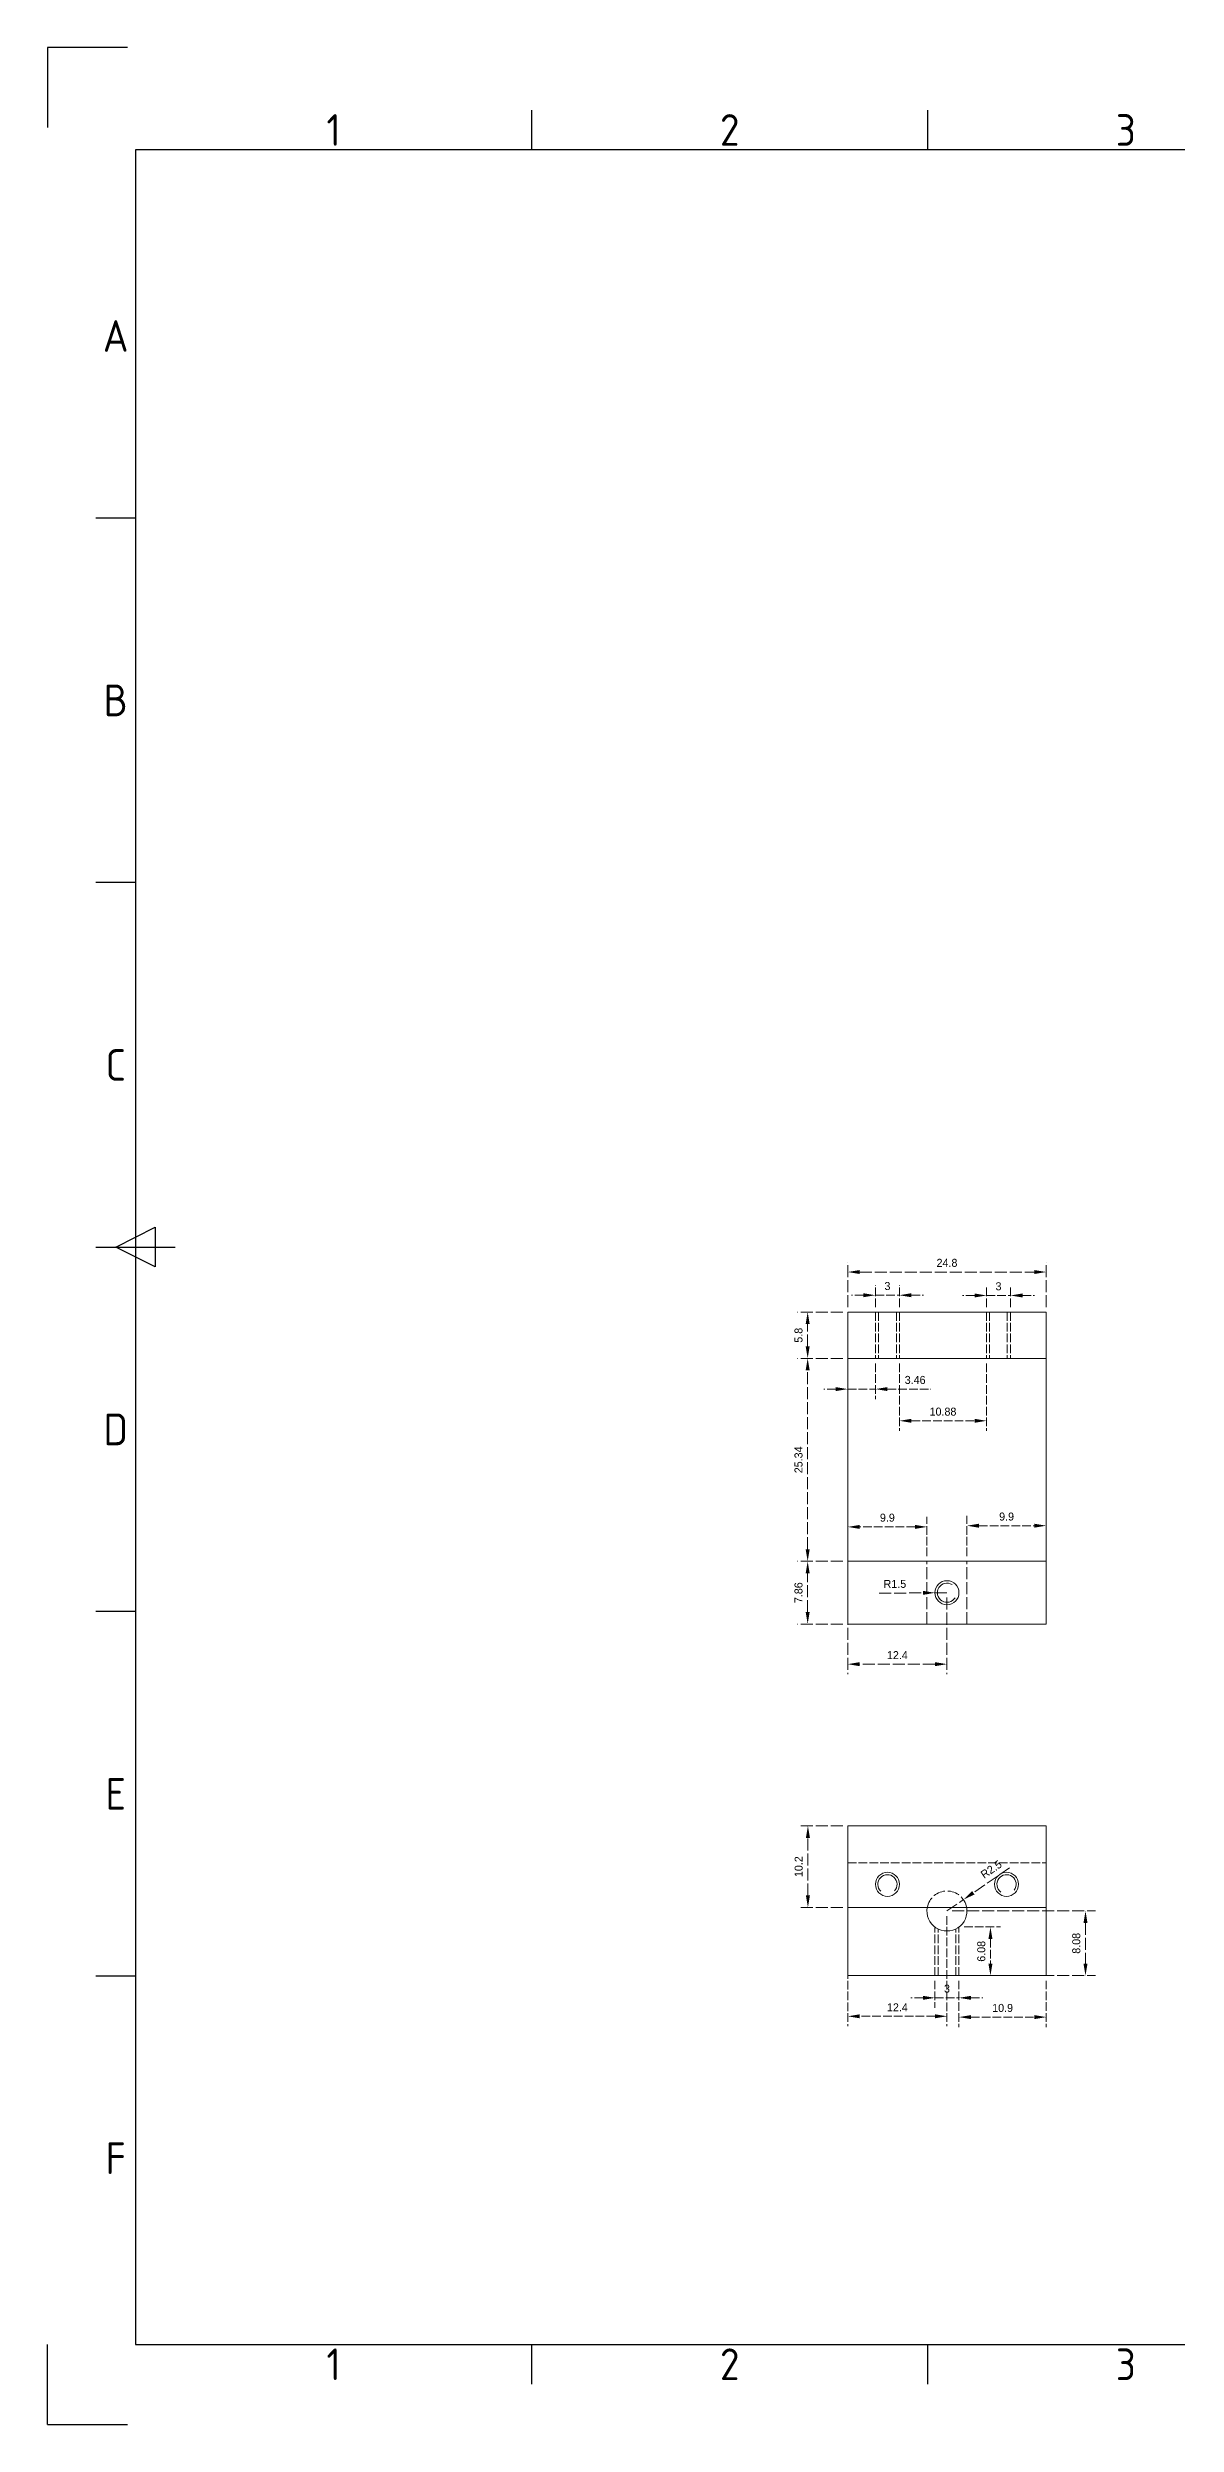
# Paper-space layout 'ISO A3 Title Block' of a CAD drawing. Header units: millimetres. Extents: x 0 to 420, y 0 to 297.
# Drawn here: x 0 to 141.1, y 0 to 297 of the extents above; entities that cross this region are included whole.
import ezdxf
from ezdxf.enums import TextEntityAlignment as Align

# ---------------------------------------------------------------- set-up
doc = ezdxf.new("R2010")
doc.units = ezdxf.units.MM
doc.header["$LTSCALE"] = 0.5
doc.linetypes.add('ACAD_ISO02W100', pattern=[15, 12, -3])
doc.layers.add('Dimensions', color=7, linetype='Continuous')
doc.layers.add('Title Block', color=7, linetype='Continuous')
doc.styles.add('ACISOTS', font='isocp.shx', dxfattribs={"height": 1})
doc.styles.add('Dimensions', font='.Helvetica Neue Desk UI.ttf')
doc.styles.add('ISO Proportional', font='isocp.shx')
doc.dimstyles.new('ISO-25', dxfattribs={"dimtxt": 1, "dimasz": 1.5, "dimexe": 1.25, "dimexo": 0.625, "dimtad": 1, "dimdsep": 46, "dimtxsty": 'Dimensions', "dimcen": 2.5, "dimclrd": 5, "dimclre": 5, "dimadec": 0, "dimazin": 0, "dimtfac": 1, "dimtmove": 0, "dimatfit": 3, "dimfxl": 1, "dimlwd": 9, "dimlwe": 9, "dimarcsym": 0})

# ---------------------------------------------------------------- blocks, each defined once
blk = doc.blocks.new('Title Block')
at = {"layer": 'Title Block'}
for p, q in [((0, 297), (0, 287)), ((10, 297), (0, 297)), ((60.5, 284.23), (60.5, 289.18)), ((110, 284.23), (110, 289.18)), ((407, 284.23), (11, 284.23)), ((11, 284.23), (11, 10)), ((11, 238.19), (6.05, 238.19)), ((11, 192.66), (6.05, 192.66)), ((8.52, 147.12), (13.47, 149.59)), ((13.47, 149.59), (13.47, 144.64)), ((6.05, 147.12), (15.95, 147.12)), ((13.47, 144.64), (8.52, 147.12)), ((11, 101.58), (6.05, 101.58)), ((11, 56.03), (6.05, 56.03)), ((0, 0), (0, 10)), ((11, 10), (407, 10)), ((60.5, 5.05), (60.5, 10)), ((110, 5.05), (110, 10)), ((0, 0), (10, 0))]:
    blk.add_line(p, q, dxfattribs=at)
at = {"layer": 'Title Block', "style": 'ISO Proportional'}
for s, p in [('1', (35.75, 286.7)), ('2', (85.25, 286.7)), ('3', (134.75, 286.7)), ('A', (8.52, 260.96)), ('B', (8.52, 215.43)), ('C', (8.52, 169.88)), ('D', (8.52, 124.34)), ('E', (8.52, 78.8)), ('F', (8.52, 33.27)), ('1', (35.75, 7.52)), ('2', (85.25, 7.52)), ('3', (134.75, 7.52))]:
    blk.add_text(s, height=3.96, dxfattribs=at).set_placement(p, align=Align.MIDDLE)
at = {"layer": 'Title Block', "lineweight": 35, "style": 'ACISOTS'}
for tag, p, height in [('FILE_NAME', (254.41, 53.9), 3), ('FSCM_NO', (293.68, 53.04), 3), ('SHEET', (326.77, 52.11), 3), ('SCALE', (368.02, 52.11), 3), ('SIZE', (254.7, 48.23), 3), ('CHECK_DATE', (254.41, 41.9), 3), ('DESIGN_ACTIVITY', (328.79, 43.14), 3.5), ('CHECK_DATE', (254.7, 36.14), 3), ('CHECKED_BY', (277.96, 36.14), 3), ('SHEETNAME', (326.77, 30.48), 6), ('APPROVAL_DATE', (254.7, 30.17), 3), ('APPROVED_BY', (277.96, 30.17), 3), ('ISSUE_DATE', (254.7, 24.08), 3), ('ISSUED_BY', (277.96, 24.08), 3), ('DRAWING_SUBTITLE', (328.79, 25.44), 3), ('REVISION', (254.7, 18.08), 3), ('CONTRACT_NO', (254.7, 12.08), 3.5), ('SHEETNUMBER-NAME', (326.77, 11.76), 6)]:
    blk.add_attdef(tag, p, '', height=height, dxfattribs=at)
blk = doc.blocks.new('*D5')
at = {"layer": 'Defpoints', "color": 0, "linetype": 'ACAD_ISO02W100', "lineweight": 25, "ltscale": 0.25, "transparency": 16777216}
for p in [(124.8, 144), (100, 139), (124.8, 139)]:
    blk.add_point(p, dxfattribs=at)
at = {"layer": 'Dimensions', "color": 5, "linetype": 'ACAD_ISO02W100', "lineweight": 9, "ltscale": 0.25, "transparency": 16777216}
for p, q in [((100, 139.62), (100, 145.25)), ((101.5, 144), (123.3, 144)), ((124.8, 139.62), (124.8, 145.25))]:
    blk.add_line(p, q, dxfattribs=at)
at = {"layer": 'Dimensions', "color": 5, "linetype": 'ACAD_ISO02W100', "lineweight": 25, "ltscale": 0.25, "transparency": 16777216}
for points in [[(101.5, 144.25), (101.5, 143.75), (100, 144)], [(123.3, 144.25), (123.3, 143.75), (124.8, 144)]]:
    blk.add_solid(points, dxfattribs=at)
at = {"layer": 'Dimensions', "color": 0, "linetype": 'ACAD_ISO02W100', "lineweight": 15, "ltscale": 0.25, "transparency": 16777216, "insert": (112.4, 145.14), "char_height": 1, "attachment_point": 5, "style": 'Dimensions'}
blk.add_mtext('24.8', dxfattribs=at)
blk = doc.blocks.new('*D6')
at = {"layer": 'Defpoints', "color": 0, "linetype": 'ACAD_ISO02W100', "lineweight": 18, "ltscale": 0.25, "transparency": 16777216}
for p in [(110.9, 103.92), (112.4, 103.93)]:
    blk.add_point(p, dxfattribs=at)
at = {"layer": 'Dimensions', "color": 5, "linetype": 'ACAD_ISO02W100', "lineweight": 9, "ltscale": 0.25, "transparency": 16777216}
for p, q in [((103.91, 103.86), (109.4, 103.91)), ((112.4, 103.93), (110.9, 103.92))]:
    blk.add_line(p, q, dxfattribs=at)
at = {"layer": 'Dimensions', "color": 5, "linetype": 'ACAD_ISO02W100', "lineweight": 18, "ltscale": 0.25, "transparency": 16777216}
blk.add_solid([(109.4, 104.16), (109.4, 103.66), (110.9, 103.92)], dxfattribs=at)
at = {"layer": 'Dimensions', "color": 0, "linetype": 'ACAD_ISO02W100', "lineweight": 15, "ltscale": 0.25, "transparency": 16777216, "insert": (105.89, 105.02), "char_height": 1, "attachment_point": 5, "rotation": 0.4644, "style": 'Dimensions'}
blk.add_mtext('R1.5', dxfattribs=at)
blk = doc.blocks.new('*D7')
at = {"layer": 'Defpoints', "color": 0, "linetype": 'ACAD_ISO02W100', "lineweight": 25, "ltscale": 0.25, "transparency": 16777216}
for p in [(94.99, 139), (100, 139), (100, 133.2)]:
    blk.add_point(p, dxfattribs=at)
at = {"layer": 'Dimensions', "color": 5, "linetype": 'ACAD_ISO02W100', "lineweight": 9, "ltscale": 0.25, "transparency": 16777216}
for p, q in [((99.38, 139), (93.74, 139)), ((94.99, 134.7), (94.99, 137.5)), ((99.38, 133.2), (93.74, 133.2))]:
    blk.add_line(p, q, dxfattribs=at)
at = {"layer": 'Dimensions', "color": 5, "linetype": 'ACAD_ISO02W100', "lineweight": 25, "ltscale": 0.25, "transparency": 16777216}
for points in [[(94.74, 137.5), (95.24, 137.5), (94.99, 139)], [(94.74, 134.7), (95.24, 134.7), (94.99, 133.2)]]:
    blk.add_solid(points, dxfattribs=at)
at = {"layer": 'Dimensions', "color": 0, "linetype": 'ACAD_ISO02W100', "lineweight": 15, "ltscale": 0.25, "transparency": 16777216, "insert": (93.85, 136.1), "char_height": 1, "attachment_point": 5, "rotation": 90, "style": 'Dimensions'}
blk.add_mtext('5.8', dxfattribs=at)
blk = doc.blocks.new('*D8')
at = {"layer": 'Defpoints', "color": 0, "linetype": 'ACAD_ISO02W100', "lineweight": 25, "ltscale": 0.25, "transparency": 16777216}
for p in [(94.99, 133.2), (100, 133.2), (100, 107.86)]:
    blk.add_point(p, dxfattribs=at)
at = {"layer": 'Dimensions', "color": 5, "linetype": 'ACAD_ISO02W100', "lineweight": 9, "ltscale": 0.25, "transparency": 16777216}
for p, q in [((99.38, 133.2), (93.74, 133.2)), ((94.99, 109.36), (94.99, 131.7)), ((99.38, 107.86), (93.74, 107.86))]:
    blk.add_line(p, q, dxfattribs=at)
at = {"layer": 'Dimensions', "color": 5, "linetype": 'ACAD_ISO02W100', "lineweight": 25, "ltscale": 0.25, "transparency": 16777216}
for points in [[(94.74, 131.7), (95.24, 131.7), (94.99, 133.2)], [(94.74, 109.36), (95.24, 109.36), (94.99, 107.86)]]:
    blk.add_solid(points, dxfattribs=at)
at = {"layer": 'Dimensions', "color": 0, "linetype": 'ACAD_ISO02W100', "lineweight": 15, "ltscale": 0.25, "transparency": 16777216, "insert": (93.85, 120.53), "char_height": 1, "attachment_point": 5, "rotation": 90, "style": 'Dimensions'}
blk.add_mtext('25.34', dxfattribs=at)
blk = doc.blocks.new('*D9')
at = {"layer": 'Defpoints', "color": 0, "linetype": 'ACAD_ISO02W100', "lineweight": 25, "ltscale": 0.25, "transparency": 16777216}
for p in [(94.99, 107.86), (100, 107.86), (100, 100)]:
    blk.add_point(p, dxfattribs=at)
at = {"layer": 'Dimensions', "color": 5, "linetype": 'ACAD_ISO02W100', "lineweight": 9, "ltscale": 0.25, "transparency": 16777216}
for p, q in [((99.38, 107.86), (93.74, 107.86)), ((94.99, 101.5), (94.99, 106.36)), ((99.38, 100), (93.74, 100))]:
    blk.add_line(p, q, dxfattribs=at)
at = {"layer": 'Dimensions', "color": 5, "linetype": 'ACAD_ISO02W100', "lineweight": 25, "ltscale": 0.25, "transparency": 16777216}
for points in [[(94.74, 106.36), (95.24, 106.36), (94.99, 107.86)], [(94.74, 101.5), (95.24, 101.5), (94.99, 100)]]:
    blk.add_solid(points, dxfattribs=at)
at = {"layer": 'Dimensions', "color": 0, "linetype": 'ACAD_ISO02W100', "lineweight": 15, "ltscale": 0.25, "transparency": 16777216, "insert": (93.85, 103.93), "char_height": 1, "attachment_point": 5, "rotation": 90, "style": 'Dimensions'}
blk.add_mtext('7.86', dxfattribs=at)
blk = doc.blocks.new('*D10')
at = {"layer": 'Defpoints', "color": 0, "linetype": 'ACAD_ISO02W100', "lineweight": 25, "ltscale": 0.25, "transparency": 16777216}
for p in [(100, 103.93), (112.4, 103.93), (100, 95)]:
    blk.add_point(p, dxfattribs=at)
at = {"layer": 'Dimensions', "color": 5, "linetype": 'ACAD_ISO02W100', "lineweight": 9, "ltscale": 0.25, "transparency": 16777216}
for p, q in [((100, 103.31), (100, 93.75)), ((112.4, 103.31), (112.4, 93.75)), ((110.9, 95), (101.5, 95))]:
    blk.add_line(p, q, dxfattribs=at)
at = {"layer": 'Dimensions', "color": 5, "linetype": 'ACAD_ISO02W100', "lineweight": 25, "ltscale": 0.25, "transparency": 16777216}
for points in [[(101.5, 95.25), (101.5, 94.75), (100, 95)], [(110.9, 95.25), (110.9, 94.75), (112.4, 95)]]:
    blk.add_solid(points, dxfattribs=at)
at = {"layer": 'Dimensions', "color": 0, "linetype": 'ACAD_ISO02W100', "lineweight": 15, "ltscale": 0.25, "transparency": 16777216, "insert": (106.2, 96.13), "char_height": 1, "attachment_point": 5, "style": 'Dimensions'}
blk.add_mtext('12.4', dxfattribs=at)
blk = doc.blocks.new('*D14')
at = {"layer": 'Defpoints', "color": 0, "linetype": 'ACAD_ISO02W100', "lineweight": 25, "ltscale": 0.25, "transparency": 16777216}
for p in [(95.02, 74.8), (100, 74.8), (100, 64.6)]:
    blk.add_point(p, dxfattribs=at)
at = {"layer": 'Dimensions', "color": 5, "linetype": 'ACAD_ISO02W100', "lineweight": 9, "ltscale": 0.25, "transparency": 16777216}
for p, q in [((99.38, 74.8), (93.77, 74.8)), ((95.02, 66.1), (95.02, 73.3)), ((99.38, 64.6), (93.77, 64.6))]:
    blk.add_line(p, q, dxfattribs=at)
at = {"layer": 'Dimensions', "color": 5, "linetype": 'ACAD_ISO02W100', "lineweight": 25, "ltscale": 0.25, "transparency": 16777216}
for points in [[(94.77, 73.3), (95.27, 73.3), (95.02, 74.8)], [(94.77, 66.1), (95.27, 66.1), (95.02, 64.6)]]:
    blk.add_solid(points, dxfattribs=at)
at = {"layer": 'Dimensions', "color": 0, "linetype": 'ACAD_ISO02W100', "lineweight": 15, "ltscale": 0.25, "transparency": 16777216, "insert": (93.87, 69.7), "char_height": 1, "attachment_point": 5, "rotation": 90, "style": 'Dimensions'}
blk.add_mtext('10.2', dxfattribs=at)
blk = doc.blocks.new('*D16')
at = {"layer": 'Defpoints', "color": 0, "linetype": 'ACAD_ISO02W100', "lineweight": 25, "ltscale": 0.25, "transparency": 16777216}
for p in [(114.46, 65.58), (112.4, 64.16)]:
    blk.add_point(p, dxfattribs=at)
at = {"layer": 'Dimensions', "color": 5, "linetype": 'ACAD_ISO02W100', "lineweight": 9, "ltscale": 0.25, "transparency": 16777216}
for p, q in [((120.22, 69.55), (115.69, 66.43)), ((112.4, 64.16), (114.46, 65.58))]:
    blk.add_line(p, q, dxfattribs=at)
at = {"layer": 'Dimensions', "color": 5, "linetype": 'ACAD_ISO02W100', "lineweight": 25, "ltscale": 0.25, "transparency": 16777216}
blk.add_solid([(115.55, 66.64), (115.84, 66.22), (114.46, 65.58)], dxfattribs=at)
at = {"layer": 'Dimensions', "color": 0, "linetype": 'ACAD_ISO02W100', "lineweight": 15, "ltscale": 0.25, "transparency": 16777216, "insert": (117.93, 69.36), "char_height": 1, "attachment_point": 5, "rotation": 34.5697, "style": 'Dimensions'}
blk.add_mtext('R2.5', dxfattribs=at)
blk = doc.blocks.new('*D19')
at = {"layer": 'Defpoints', "color": 0, "linetype": 'ACAD_ISO02W100', "lineweight": 25, "ltscale": 0.25, "transparency": 16777216}
for p in [(112.4, 64.16), (112.4, 56.08), (129.71, 56.08)]:
    blk.add_point(p, dxfattribs=at)
at = {"layer": 'Dimensions', "color": 5, "linetype": 'ACAD_ISO02W100', "lineweight": 9, "ltscale": 0.25, "transparency": 16777216}
for p, q in [((113.03, 64.16), (130.96, 64.16)), ((129.71, 62.66), (129.71, 57.58)), ((113.03, 56.08), (130.96, 56.08))]:
    blk.add_line(p, q, dxfattribs=at)
at = {"layer": 'Dimensions', "color": 5, "linetype": 'ACAD_ISO02W100', "lineweight": 25, "ltscale": 0.25, "transparency": 16777216}
for points in [[(129.46, 62.66), (129.96, 62.66), (129.71, 64.16)], [(129.46, 57.58), (129.96, 57.58), (129.71, 56.08)]]:
    blk.add_solid(points, dxfattribs=at)
at = {"layer": 'Dimensions', "color": 0, "linetype": 'ACAD_ISO02W100', "lineweight": 15, "ltscale": 0.25, "transparency": 16777216, "insert": (128.56, 60.12), "char_height": 1, "attachment_point": 5, "rotation": 90, "style": 'Dimensions'}
blk.add_mtext('8.08', dxfattribs=at)
blk = doc.blocks.new('*D21')
at = {"layer": 'Defpoints', "color": 0, "linetype": 'ACAD_ISO02W100', "lineweight": 18, "ltscale": 0.18, "transparency": 16777216}
for p in [(100, 64.16), (112.4, 64.16), (100, 51)]:
    blk.add_point(p, dxfattribs=at)
at = {"layer": 'Dimensions', "color": 5, "linetype": 'ACAD_ISO02W100', "lineweight": 9, "ltscale": 0.18, "transparency": 16777216}
for p, q in [((100, 63.53), (100, 49.75)), ((112.4, 63.53), (112.4, 49.75)), ((110.9, 51), (101.5, 51))]:
    blk.add_line(p, q, dxfattribs=at)
at = {"layer": 'Dimensions', "color": 5, "linetype": 'ACAD_ISO02W100', "lineweight": 18, "ltscale": 0.18, "transparency": 16777216}
for points in [[(101.5, 51.25), (101.5, 50.75), (100, 51)], [(110.9, 51.25), (110.9, 50.75), (112.4, 51)]]:
    blk.add_solid(points, dxfattribs=at)
at = {"layer": 'Dimensions', "color": 0, "linetype": 'ACAD_ISO02W100', "lineweight": 18, "ltscale": 0.18, "transparency": 16777216, "insert": (106.2, 52.12), "char_height": 1, "attachment_point": 5, "style": 'Dimensions'}
blk.add_mtext('12.4', dxfattribs=at)
blk = doc.blocks.new('*D24')
at = {"layer": 'Defpoints', "color": 0, "linetype": 'ACAD_ISO02W100', "lineweight": 18, "ltscale": 0.18, "transparency": 16777216}
for p in [(100, 133.2), (103.46, 133.2), (103.46, 129.37)]:
    blk.add_point(p, dxfattribs=at)
at = {"layer": 'Dimensions', "color": 5, "linetype": 'ACAD_ISO02W100', "lineweight": 9, "ltscale": 0.18, "transparency": 16777216}
for p, q in [((100, 132.57), (100, 128.12)), ((103.46, 132.57), (103.46, 128.12)), ((98.5, 129.37), (97, 129.37)), ((100, 129.37), (103.46, 129.37)), ((104.96, 129.37), (110.37, 129.37))]:
    blk.add_line(p, q, dxfattribs=at)
at = {"layer": 'Dimensions', "color": 5, "linetype": 'ACAD_ISO02W100', "lineweight": 18, "ltscale": 0.18, "transparency": 16777216}
for points in [[(98.5, 129.62), (98.5, 129.12), (100, 129.37)], [(104.96, 129.62), (104.96, 129.12), (103.46, 129.37)]]:
    blk.add_solid(points, dxfattribs=at)
at = {"layer": 'Dimensions', "color": 0, "linetype": 'ACAD_ISO02W100', "lineweight": 18, "ltscale": 0.18, "transparency": 16777216, "insert": (108.42, 130.51), "char_height": 1, "attachment_point": 5, "style": 'Dimensions'}
blk.add_mtext('3.46', dxfattribs=at)
blk = doc.blocks.new('*D25')
at = {"layer": 'Defpoints', "color": 0, "linetype": 'ACAD_ISO02W100', "lineweight": 18, "ltscale": 0.18, "transparency": 16777216}
for p in [(106.46, 133.2), (117.34, 133.2), (117.34, 125.41)]:
    blk.add_point(p, dxfattribs=at)
at = {"layer": 'Dimensions', "color": 5, "linetype": 'ACAD_ISO02W100', "lineweight": 9, "ltscale": 0.18, "transparency": 16777216}
for p, q in [((106.46, 132.57), (106.46, 124.16)), ((117.34, 132.57), (117.34, 124.16)), ((107.96, 125.41), (115.84, 125.41))]:
    blk.add_line(p, q, dxfattribs=at)
at = {"layer": 'Dimensions', "color": 5, "linetype": 'ACAD_ISO02W100', "lineweight": 18, "ltscale": 0.18, "transparency": 16777216}
for points in [[(107.96, 125.66), (107.96, 125.16), (106.46, 125.41)], [(115.84, 125.66), (115.84, 125.16), (117.34, 125.41)]]:
    blk.add_solid(points, dxfattribs=at)
at = {"layer": 'Dimensions', "color": 0, "linetype": 'ACAD_ISO02W100', "lineweight": 18, "ltscale": 0.18, "transparency": 16777216, "insert": (111.9, 126.55), "char_height": 1, "attachment_point": 5, "style": 'Dimensions'}
blk.add_mtext('10.88', dxfattribs=at)
blk = doc.blocks.new('*D26')
at = {"layer": 'Defpoints', "color": 0, "linetype": 'ACAD_ISO02W100', "lineweight": 18, "ltscale": 0.18, "transparency": 16777216}
for p in [(120.34, 141.07), (117.34, 139), (120.34, 139)]:
    blk.add_point(p, dxfattribs=at)
at = {"layer": 'Dimensions', "color": 5, "linetype": 'ACAD_ISO02W100', "lineweight": 9, "ltscale": 0.18, "transparency": 16777216}
for p, q in [((115.84, 141.07), (114.34, 141.07)), ((117.34, 139.62), (117.34, 142.32)), ((117.34, 141.07), (120.34, 141.07)), ((120.34, 139.62), (120.34, 142.32)), ((121.84, 141.07), (123.34, 141.07))]:
    blk.add_line(p, q, dxfattribs=at)
at = {"layer": 'Dimensions', "color": 5, "linetype": 'ACAD_ISO02W100', "lineweight": 18, "ltscale": 0.18, "transparency": 16777216}
for points in [[(115.84, 141.32), (115.84, 140.82), (117.34, 141.07)], [(121.84, 141.32), (121.84, 140.82), (120.34, 141.07)]]:
    blk.add_solid(points, dxfattribs=at)
at = {"layer": 'Dimensions', "color": 0, "linetype": 'ACAD_ISO02W100', "lineweight": 18, "ltscale": 0.18, "transparency": 16777216, "insert": (118.84, 142.21), "char_height": 1, "attachment_point": 5, "style": 'Dimensions'}
blk.add_mtext('3', dxfattribs=at)
blk = doc.blocks.new('*D27')
at = {"layer": 'Defpoints', "color": 0, "linetype": 'ACAD_ISO02W100', "lineweight": 18, "ltscale": 0.18, "transparency": 16777216}
for p in [(106.46, 141.1), (103.46, 139), (106.46, 139)]:
    blk.add_point(p, dxfattribs=at)
at = {"layer": 'Dimensions', "color": 5, "linetype": 'ACAD_ISO02W100', "lineweight": 9, "ltscale": 0.18, "transparency": 16777216}
for p, q in [((101.96, 141.1), (100.46, 141.1)), ((103.46, 139.62), (103.46, 142.35)), ((103.46, 141.1), (106.46, 141.1)), ((106.46, 139.62), (106.46, 142.35)), ((107.96, 141.1), (109.46, 141.1))]:
    blk.add_line(p, q, dxfattribs=at)
at = {"layer": 'Dimensions', "color": 5, "linetype": 'ACAD_ISO02W100', "lineweight": 18, "ltscale": 0.18, "transparency": 16777216}
for points in [[(101.96, 141.35), (101.96, 140.85), (103.46, 141.1)], [(107.96, 141.35), (107.96, 140.85), (106.46, 141.1)]]:
    blk.add_solid(points, dxfattribs=at)
at = {"layer": 'Dimensions', "color": 0, "linetype": 'ACAD_ISO02W100', "lineweight": 18, "ltscale": 0.18, "transparency": 16777216, "insert": (104.96, 142.24), "char_height": 1, "attachment_point": 5, "style": 'Dimensions'}
blk.add_mtext('3', dxfattribs=at)
blk = doc.blocks.new('*D30')
at = {"layer": 'Defpoints', "color": 0, "linetype": 'ACAD_ISO02W100', "lineweight": 18, "ltscale": 0.18, "transparency": 16777216}
for p in [(113.9, 56.08), (124.8, 56.08), (124.8, 50.9)]:
    blk.add_point(p, dxfattribs=at)
at = {"layer": 'Dimensions', "color": 5, "linetype": 'ACAD_ISO02W100', "lineweight": 9, "ltscale": 0.18, "transparency": 16777216}
for p, q in [((113.9, 55.45), (113.9, 49.65)), ((124.8, 55.45), (124.8, 49.65)), ((115.4, 50.9), (123.3, 50.9))]:
    blk.add_line(p, q, dxfattribs=at)
at = {"layer": 'Dimensions', "color": 5, "linetype": 'ACAD_ISO02W100', "lineweight": 18, "ltscale": 0.18, "transparency": 16777216}
for points in [[(115.4, 51.15), (115.4, 50.65), (113.9, 50.9)], [(123.3, 51.15), (123.3, 50.65), (124.8, 50.9)]]:
    blk.add_solid(points, dxfattribs=at)
at = {"layer": 'Dimensions', "color": 0, "linetype": 'ACAD_ISO02W100', "lineweight": 18, "ltscale": 0.18, "transparency": 16777216, "insert": (119.35, 52.04), "char_height": 1, "attachment_point": 5, "style": 'Dimensions'}
blk.add_mtext('10.9', dxfattribs=at)
blk = doc.blocks.new('*D31')
at = {"layer": 'Defpoints', "color": 0, "linetype": 'ACAD_ISO02W100', "lineweight": 18, "ltscale": 0.18, "transparency": 16777216}
for p in [(110.9, 56.08), (113.9, 56.08), (113.9, 53.31)]:
    blk.add_point(p, dxfattribs=at)
at = {"layer": 'Dimensions', "color": 5, "linetype": 'ACAD_ISO02W100', "lineweight": 9, "ltscale": 0.18, "transparency": 16777216}
for p, q in [((110.9, 55.45), (110.9, 52.06)), ((113.9, 55.45), (113.9, 52.06)), ((109.4, 53.31), (107.9, 53.31)), ((110.9, 53.31), (113.9, 53.31)), ((115.4, 53.31), (116.9, 53.31))]:
    blk.add_line(p, q, dxfattribs=at)
at = {"layer": 'Dimensions', "color": 5, "linetype": 'ACAD_ISO02W100', "lineweight": 18, "ltscale": 0.18, "transparency": 16777216}
for points in [[(109.4, 53.56), (109.4, 53.06), (110.9, 53.31)], [(115.4, 53.56), (115.4, 53.06), (113.9, 53.31)]]:
    blk.add_solid(points, dxfattribs=at)
at = {"layer": 'Dimensions', "color": 0, "linetype": 'ACAD_ISO02W100', "lineweight": 18, "ltscale": 0.18, "transparency": 16777216, "insert": (112.4, 54.45), "char_height": 1, "attachment_point": 5, "style": 'Dimensions'}
blk.add_mtext('3', dxfattribs=at)
blk = doc.blocks.new('*D32')
at = {"layer": 'Defpoints', "color": 0, "linetype": 'ACAD_ISO02W100', "lineweight": 18, "ltscale": 0.18, "transparency": 16777216}
for p in [(124.8, 112.3), (114.9, 107.86), (124.8, 107.86)]:
    blk.add_point(p, dxfattribs=at)
at = {"layer": 'Dimensions', "color": 5, "linetype": 'ACAD_ISO02W100', "lineweight": 9, "ltscale": 0.18, "transparency": 16777216}
for p, q in [((114.9, 108.48), (114.9, 113.55)), ((124.8, 108.48), (124.8, 113.55)), ((116.4, 112.3), (123.3, 112.3))]:
    blk.add_line(p, q, dxfattribs=at)
at = {"layer": 'Dimensions', "color": 5, "linetype": 'ACAD_ISO02W100', "lineweight": 18, "ltscale": 0.18, "transparency": 16777216}
for points in [[(116.4, 112.55), (116.4, 112.05), (114.9, 112.3)], [(123.3, 112.55), (123.3, 112.05), (124.8, 112.3)]]:
    blk.add_solid(points, dxfattribs=at)
at = {"layer": 'Dimensions', "color": 0, "linetype": 'ACAD_ISO02W100', "lineweight": 18, "ltscale": 0.18, "transparency": 16777216, "insert": (119.85, 113.44), "char_height": 1, "attachment_point": 5, "style": 'Dimensions'}
blk.add_mtext('9.9', dxfattribs=at)
blk = doc.blocks.new('*D34')
at = {"layer": 'Defpoints', "color": 0, "linetype": 'ACAD_ISO02W100', "lineweight": 18, "ltscale": 0.18, "transparency": 16777216}
for p in [(100, 112.15), (100, 107.86), (109.9, 107.86)]:
    blk.add_point(p, dxfattribs=at)
at = {"layer": 'Dimensions', "color": 5, "linetype": 'ACAD_ISO02W100', "lineweight": 9, "ltscale": 0.18, "transparency": 16777216}
for p, q in [((100, 108.48), (100, 113.4)), ((109.9, 108.48), (109.9, 113.4)), ((108.4, 112.15), (101.5, 112.15))]:
    blk.add_line(p, q, dxfattribs=at)
at = {"layer": 'Dimensions', "color": 5, "linetype": 'ACAD_ISO02W100', "lineweight": 18, "ltscale": 0.18, "transparency": 16777216}
for points in [[(101.5, 112.4), (101.5, 111.9), (100, 112.15)], [(108.4, 112.4), (108.4, 111.9), (109.9, 112.15)]]:
    blk.add_solid(points, dxfattribs=at)
at = {"layer": 'Dimensions', "color": 0, "linetype": 'ACAD_ISO02W100', "lineweight": 18, "ltscale": 0.18, "transparency": 16777216, "insert": (104.95, 113.3), "char_height": 1, "attachment_point": 5, "style": 'Dimensions'}
blk.add_mtext('9.9', dxfattribs=at)
blk = doc.blocks.new('*D35')
at = {"layer": 'Defpoints', "color": 0, "linetype": 'ACAD_ISO02W100', "lineweight": 18, "ltscale": 0.18, "transparency": 16777216}
for p in [(113.9, 62.16), (113.49, 56.08), (117.83, 56.08)]:
    blk.add_point(p, dxfattribs=at)
at = {"layer": 'Dimensions', "color": 5, "linetype": 'ACAD_ISO02W100', "lineweight": 9, "ltscale": 0.18, "transparency": 16777216}
for p, q in [((114.53, 62.16), (119.08, 62.16)), ((117.83, 60.66), (117.83, 57.58)), ((114.11, 56.08), (119.08, 56.08))]:
    blk.add_line(p, q, dxfattribs=at)
at = {"layer": 'Dimensions', "color": 5, "linetype": 'ACAD_ISO02W100', "lineweight": 18, "ltscale": 0.18, "transparency": 16777216}
for points in [[(117.58, 60.66), (118.08, 60.66), (117.83, 62.16)], [(117.58, 57.58), (118.08, 57.58), (117.83, 56.08)]]:
    blk.add_solid(points, dxfattribs=at)
at = {"layer": 'Dimensions', "color": 0, "linetype": 'ACAD_ISO02W100', "lineweight": 18, "ltscale": 0.18, "transparency": 16777216, "insert": (116.69, 59.12), "char_height": 1, "attachment_point": 5, "rotation": 90, "style": 'Dimensions'}
blk.add_mtext('6.08', dxfattribs=at)

psp = doc.layouts.new('ISO A3 Title Block')

# ---------------------------------------------------------------- linework, layer by layer
at = {"lineweight": 15}
for p, q in [((100, 133.2), (100, 139)), ((100, 139), (124.8, 139)), ((124.8, 139), (124.8, 133.2)), ((100, 107.86), (100, 133.2)), ((100, 133.2), (124.8, 133.2)), ((124.8, 133.2), (124.8, 107.86)), ((124.8, 107.86), (100, 107.86)), ((100, 100), (100, 107.86)), ((124.8, 100), (124.8, 107.86)), ((100, 100), (124.8, 100))]:
    psp.add_line(p, q, dxfattribs=at)
at = {"linetype": 'ACAD_ISO02W100', "lineweight": 15, "ltscale": 0.25}
for p, q in [((109.9, 100), (109.9, 107.86)), ((114.9, 100), (114.9, 107.86))]:
    psp.add_line(p, q, dxfattribs=at)
at = {"linetype": 'Continuous', "lineweight": 15, "ltscale": 0.25}
for p, q in [((124.8, 74.8), (100, 74.8)), ((100, 74.8), (100, 64.6)), ((124.8, 74.8), (124.8, 64.6)), ((100, 64.6), (124.8, 64.6)), ((100, 56.08), (100, 64.6)), ((124.8, 64.6), (124.8, 56.08)), ((124.8, 56.08), (100, 56.08))]:
    psp.add_line(p, q, dxfattribs=at)
at = {"lineweight": 15}
psp.add_circle((112.4, 103.93), 1.5, dxfattribs=at)
at = {"linetype": 'ACAD_ISO02W100', "lineweight": 15, "ltscale": 0.25}
psp.add_arc((112.4, 64.16), 2.5, 10.13686, 169.86314, dxfattribs=at)
at = {"linetype": 'Continuous', "lineweight": 15, "ltscale": 0.25}
psp.add_arc((112.4, 64.16), 2.5, 169.86314, 10.13686, dxfattribs=at)
at = {"layer": 'Dimensions', "linetype": 'ACAD_ISO02W100', "lineweight": 15, "ltscale": 0.18}
for p, q in [((103.46, 139), (103.46, 133.2)), ((106.46, 139), (106.46, 133.2)), ((117.34, 139), (117.34, 133.2)), ((120.34, 139), (120.34, 133.2))]:
    psp.add_line(p, q, dxfattribs=at)
at = {"layer": 'Dimensions', "linetype": 'ACAD_ISO02W100', "lineweight": 9, "ltscale": 0.18}
for p, q in [((103.856, 139), (103.856, 133.2)), ((106.09, 139), (106.09, 133.2)), ((117.699, 139), (117.699, 133.2)), ((119.933, 139), (119.933, 133.2)), ((111.305, 56.08), (111.305, 61.912)), ((113.488, 56.08), (113.488, 61.909))]:
    psp.add_line(p, q, dxfattribs=at)
at = {"layer": 'Dimensions', "linetype": 'ACAD_ISO02W100', "lineweight": 18, "ltscale": 0.18}
for p, q in [((100, 70.18), (124.8, 70.18)), ((110.9, 56.08), (110.9, 62.16)), ((113.9, 56.08), (113.9, 62.16))]:
    psp.add_line(p, q, dxfattribs=at)
at = {"layer": 'Dimensions', "linetype": 'Continuous', "lineweight": 18, "ltscale": 0.18}
for centre in [(104.96, 67.49), (119.84, 67.49)]:
    psp.add_circle(centre, 1.5, dxfattribs=at)
at = {"layer": 'Dimensions', "linetype": 'Continuous', "lineweight": 9, "ltscale": 0.18}
for centre, start, end in [((112.4, 103.93), 58.26567, 328.26567), ((104.96, 67.49), 316.66127, 226.66127), ((119.84, 67.49), 323.47233, 233.47233)]:
    psp.add_arc(centre, 1.2, start, end, dxfattribs=at)
at = {"layer": 'Dimensions', "linetype": 'ACAD_ISO02W100', "lineweight": 18, "ltscale": 0.18}
psp.add_arc((112.4, 103.93), 2.009718347115232e-14, 225, 135, dxfattribs=at)

# ---------------------------------------------------------------- block references
psp.add_blockref('Title Block', (0, 0))

# ---------------------------------------------------------------- dimensions: what is measured, and where the dimension line sits
at = {"layer": 'Dimensions', "linetype": 'ACAD_ISO02W100', "lineweight": 15, "ltscale": 0.25}
for base, p1, p2, picture, middle in [((124.8, 144), (100, 139), (124.8, 139), '*D5', (112.4, 145.143)), ((100, 95), (112.4, 103.93), (100, 103.93), '*D10', (106.2, 96.129))]:
    dim = psp.add_linear_dim(base=base, p1=p1, p2=p2, dimstyle='ISO-25', dxfattribs=at)
    dim.commit()
    dim.dimension.update_dxf_attribs({"geometry": picture, "text_midpoint": middle})
at = {"layer": 'Dimensions', "linetype": 'ACAD_ISO02W100', "lineweight": 18, "ltscale": 0.18}
for base, p1, p2, picture, middle in [((106.46, 141.095), (103.46, 139), (106.46, 139), '*D27', (104.96, 142.238)), ((120.34, 141.067), (117.34, 139), (120.34, 139), '*D26', (118.84, 142.211)), ((103.46, 129.37), (100, 133.2), (103.46, 133.2), '*D24', (108.416, 130.513)), ((117.34, 125.409), (106.46, 133.2), (117.34, 133.2), '*D25', (111.9, 126.553)), ((100, 112.154), (109.9, 107.86), (100, 107.86), '*D34', (104.95, 113.297)), ((124.8, 112.299), (114.9, 107.86), (124.8, 107.86), '*D32', (119.85, 113.442)), ((100, 50.996), (112.4, 64.16), (100, 64.16), '*D21', (106.2, 52.125)), ((113.9, 53.306), (110.9, 56.08), (113.9, 56.08), '*D31', (112.4, 54.449)), ((124.8, 50.897), (113.9, 56.08), (124.8, 56.08), '*D30', (119.35, 52.04))]:
    dim = psp.add_linear_dim(base=base, p1=p1, p2=p2, dimstyle='ISO-25', dxfattribs=at)
    dim.commit()
    dim.dimension.update_dxf_attribs({"geometry": picture, "text_midpoint": middle})
at = {"layer": 'Dimensions', "linetype": 'ACAD_ISO02W100', "lineweight": 15, "ltscale": 0.25}
for base, p1, p2, angle, picture, middle in [((94.995, 139), (100, 133.2), (100, 139), 270, '*D7', (93.852, 136.1)), ((94.995, 133.2), (100, 107.86), (100, 133.2), 270, '*D8', (93.852, 120.53)), ((94.995, 107.86), (100, 100), (100, 107.86), 270, '*D9', (93.852, 103.93)), ((95.016, 74.8), (100, 64.6), (100, 74.8), 270, '*D14', (93.873, 69.7)), ((129.706, 56.08), (112.4, 64.16), (112.4, 56.08), 90, '*D19', (128.563, 60.12))]:
    dim = psp.add_linear_dim(base=base, p1=p1, p2=p2, angle=angle, dimstyle='ISO-25', dxfattribs=at)
    dim.commit()
    dim.dimension.update_dxf_attribs({"geometry": picture, "text_midpoint": middle})
for center, mpoint, picture, middle in [((112.4, 103.93), (110.9, 103.918), '*D6', (105.893, 105.021)), ((112.4, 64.16), (114.459, 65.579), '*D16', (117.925, 69.356))]:
    dim = psp.add_radius_dim(center=center, mpoint=mpoint, dimstyle='ISO-25', dxfattribs=at)
    dim.commit()
    dim.dimension.update_dxf_attribs({"geometry": picture, "text_midpoint": middle})
at = {"layer": 'Dimensions', "linetype": 'ACAD_ISO02W100', "lineweight": 18, "ltscale": 0.18}
dim = psp.add_linear_dim(base=(117.831, 56.08), p1=(113.9, 62.16), p2=(113.488, 56.08), angle=90, dimstyle='ISO-25', dxfattribs=at)
dim.commit()
dim.dimension.update_dxf_attribs({"geometry": '*D35', "text_midpoint": (116.687, 59.12)})

doc.saveas('drawing.dxf')
